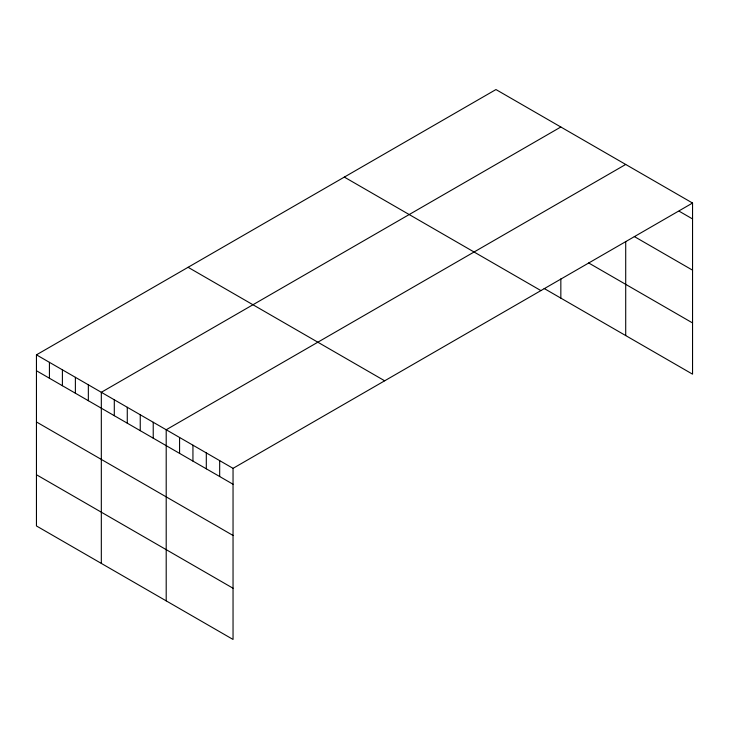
<?xml version="1.0" encoding="UTF-8"?>
<svg xmlns="http://www.w3.org/2000/svg" width="729" height="729" viewBox="0 0 729 729"><rect width="100%" height="100%" fill="white"/><g stroke="black" fill="none" stroke-linecap="round" stroke-linejoin="round"><path stroke-width="1.09" d="M692.55 203.045L233.043 468.346L233.043 639.451L36.45 525.955L36.45 354.841L495.957 89.549L692.55 203.045L692.55 374.159L544.153 288.484M560.838 127.001L101.322 392.293L101.322 563.408M625.71 164.453L166.203 429.755L166.203 600.86M679.182 211.228L692.55 218.946M634.303 236.542L692.55 270.167M588.64 262.95L692.55 322.938M344.325 177.092L540.909 290.598M188.091 267.297L384.675 380.793M36.45 354.841L233.043 468.346M36.45 370.742L233.043 484.247M36.45 421.963L233.043 535.46M36.45 474.734L233.043 588.239M625.71 241.472L625.71 335.568M560.838 278.906L560.838 298.115M219.675 460.628L219.675 476.529M206.307 452.909L206.307 468.811M192.939 445.191L192.939 461.093M179.571 437.473L179.571 453.374M153.227 422.264L153.227 438.165M140.25 414.774L140.25 430.675M127.274 407.283L127.274 423.184M114.298 399.784L114.298 415.694M88.346 384.803L88.346 400.704M75.379 377.312L75.379 393.213M62.402 369.822L62.402 385.723M49.426 362.331L49.426 378.233"/></g></svg>
